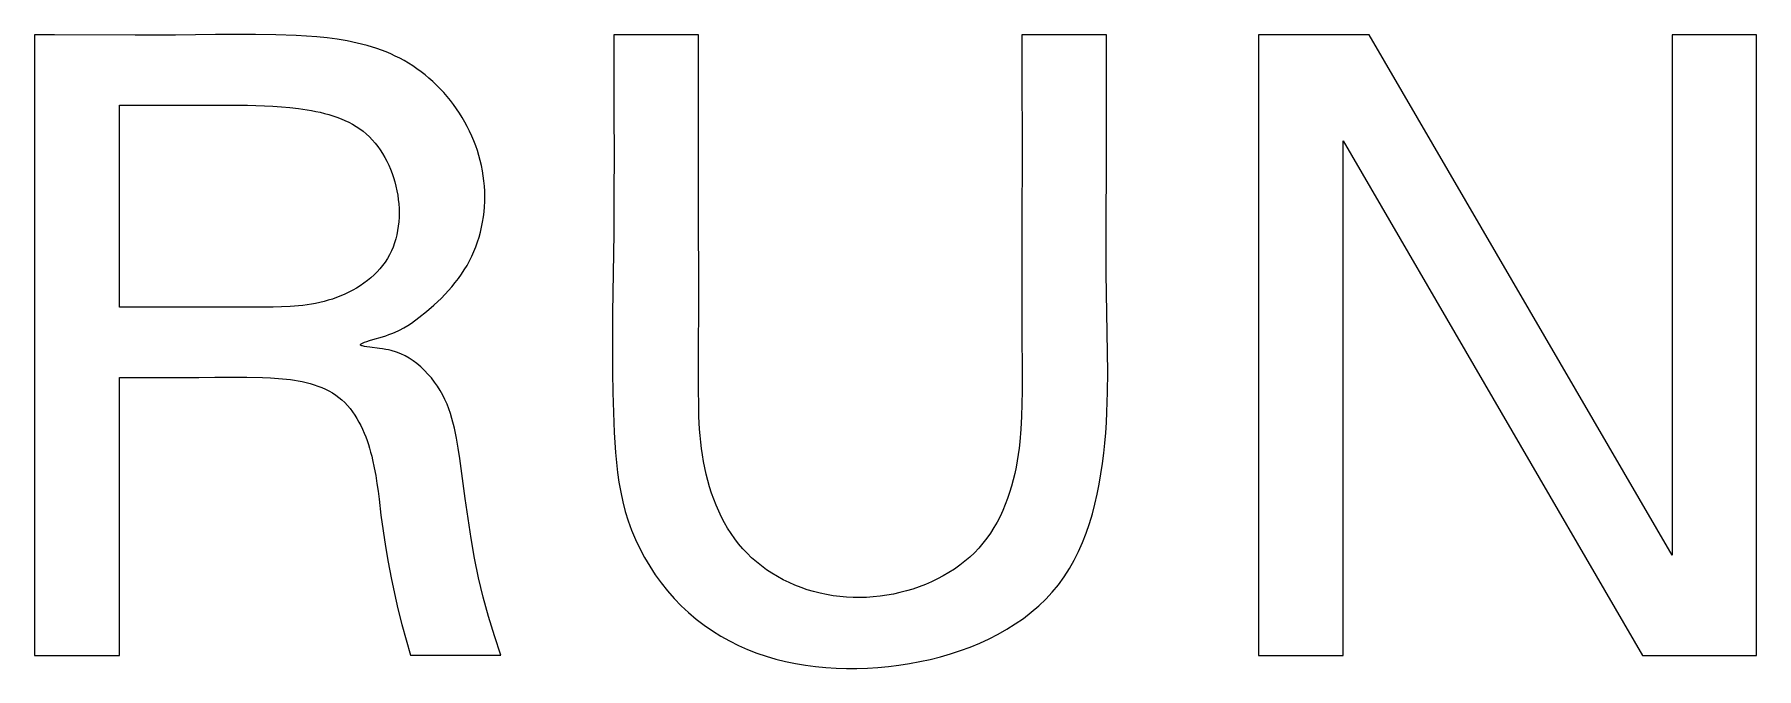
# Model space of a CAD drawing. Extents: x 430 to 1632, y -19 to 271.
# Drawn here: x 1230.46 to 1236.01, y 158.26 to 160.3 of the extents above; entities that cross this region are included whole.
import ezdxf

# ---------------------------------------------------------------- set-up
doc = ezdxf.new("R2010")
doc.units = 0
doc.header["$LTSCALE"] = 5
doc.header["$MEASUREMENT"] = 0
doc.layers.get('0').update_dxf_attribs({"linetype": 'CONTINUOUS'})

msp = doc.modelspace()

# ---------------------------------------------------------------- linework, layer by layer
at = {"linetype": 'Continuous'}
for p, q in [((1230.4571, 160.3024), (1230.4571, 158.3024)), ((1230.522, 160.3023), (1230.4571, 160.3024)), ((1230.7817, 160.3017), (1230.522, 160.3023)), ((1232.5974, 160.3024), (1232.3239, 160.3024)), ((1232.5973, 159.8924), (1232.5974, 160.3024)), ((1233.6392, 160.3024), (1233.6393, 160.2204)), ((1233.9114, 160.3024), (1233.6392, 160.3024)), ((1233.9116, 160.0462), (1233.9114, 160.3024)), ((1234.4018, 160.3024), (1234.4018, 158.3024)), ((1234.7576, 160.3024), (1234.4018, 160.3024)), ((1235.7342, 158.6255), (1234.7576, 160.3024)), ((1235.7342, 160.3024), (1235.7342, 158.6255)), ((1236.0064, 160.3024), (1235.7342, 160.3024)), ((1236.0064, 158.3024), (1236.0064, 160.3024)), ((1233.6393, 160.2204), (1233.6394, 159.8924)), ((1230.7307, 159.425), (1230.7307, 160.0756)), ((1230.7307, 160.0756), (1230.8958, 160.0755)), ((1233.9115, 159.9181), (1233.9116, 160.0462)), ((1234.674, 158.3024), (1234.674, 159.9608)), ((1234.674, 159.9608), (1235.6392, 158.3024)), ((1232.5974, 159.7284), (1232.5973, 159.8924)), ((1233.6394, 159.8924), (1233.6393, 159.7284)), ((1233.6393, 159.7284), (1233.6388, 159.4825)), ((1230.7307, 158.3024), (1230.7307, 159.1982)), ((1230.7307, 159.1982), (1230.8846, 159.198)), ((1230.4571, 158.3024), (1230.7307, 158.3024)), ((1231.669, 158.3038), (1231.9596, 158.3038)), ((1234.4018, 158.3024), (1234.674, 158.3024)), ((1235.6392, 158.3024), (1236.0064, 158.3024))]:
    msp.add_line(p, q, dxfattribs=at)
for points in [[(1231.5788, 159.3296), (1231.5893, 159.3329), (1231.5993, 159.3363), (1231.6087, 159.3397), (1231.6174, 159.3432), (1231.6333, 159.3504), (1231.6474, 159.3578), (1231.6603, 159.3655), (1231.6724, 159.3737), (1231.6961, 159.3912), (1231.7203, 159.4105), (1231.7444, 159.4315), (1231.7683, 159.4541), (1231.7913, 159.4783), (1231.8023, 159.4909), (1231.813, 159.5039), (1231.8233, 159.5173), (1231.8331, 159.5309), (1231.8423, 159.5449), (1231.851, 159.5592), (1231.859, 159.5739), (1231.8665, 159.5888), (1231.8733, 159.6039), (1231.8795, 159.6193), (1231.8851, 159.6349), (1231.8901, 159.6507), (1231.8944, 159.6667), (1231.8982, 159.6829), (1231.9014, 159.6991), (1231.904, 159.7155), (1231.906, 159.732), (1231.9074, 159.7486), (1231.9082, 159.7652), (1231.9084, 159.7818), (1231.908, 159.7985), (1231.9071, 159.8151), (1231.9055, 159.8317), (1231.9034, 159.8483), (1231.9007, 159.8647), (1231.8975, 159.8811), (1231.8937, 159.8974), (1231.8893, 159.9135), (1231.8844, 159.9295), (1231.8789, 159.9453), (1231.8729, 159.9609), (1231.8663, 159.9764), (1231.8593, 159.9916), (1231.8518, 160.0066), (1231.8438, 160.0213), (1231.8354, 160.0358), (1231.8265, 160.05), (1231.8172, 160.0639), (1231.8074, 160.0775), (1231.7973, 160.0908), (1231.7867, 160.1037), (1231.7758, 160.1163), (1231.7645, 160.1285), (1231.7528, 160.1404), (1231.7408, 160.1518), (1231.7285, 160.1628), (1231.7159, 160.1734), (1231.703, 160.1835), (1231.6897, 160.1932), (1231.6762, 160.2024), (1231.6625, 160.2111), (1231.6485, 160.2193), (1231.6342, 160.227), (1231.6198, 160.2342), (1231.6051, 160.2409), (1231.5902, 160.2472), (1231.5599, 160.2584), (1231.5289, 160.268), (1231.4974, 160.2761), (1231.4653, 160.2828), (1231.4329, 160.2883), (1231.4001, 160.2926), (1231.3672, 160.2961), (1231.3341, 160.2987), (1231.301, 160.3006), (1231.235, 160.3028), (1231.1697, 160.3037), (1231.1049, 160.3037), (1231.0403, 160.3032), (1230.9758, 160.3024), (1230.9113, 160.3019), (1230.8465, 160.3017), (1230.7817, 160.3017)], [(1232.3239, 160.3024), (1232.3241, 160.1742), (1232.3245, 160.046), (1232.3248, 159.9179), (1232.3246, 159.7898), (1232.3237, 159.6618), (1232.3203, 159.4061)], [(1230.8958, 160.0755), (1230.9509, 160.0756), (1231.006, 160.0759), (1231.0611, 160.0761), (1231.1161, 160.0758), (1231.1435, 160.0754), (1231.1708, 160.0748), (1231.1981, 160.0739), (1231.2255, 160.0726), (1231.253, 160.0707), (1231.2806, 160.0683), (1231.3085, 160.065), (1231.3224, 160.0631), (1231.3364, 160.061), (1231.3504, 160.0586), (1231.3643, 160.0558), (1231.3781, 160.0528), (1231.3919, 160.0495), (1231.4054, 160.0457), (1231.4188, 160.0416), (1231.432, 160.0371), (1231.445, 160.0321), (1231.4577, 160.0267), (1231.4701, 160.0208), (1231.4821, 160.0144), (1231.4938, 160.0074), (1231.5051, 159.9999), (1231.516, 159.9917), (1231.5264, 159.983), (1231.5364, 159.9737), (1231.5459, 159.9639), (1231.5549, 159.9535), (1231.5635, 159.9427), (1231.5716, 159.9314), (1231.5792, 159.9197), (1231.5863, 159.9075), (1231.5929, 159.8951), (1231.599, 159.8823), (1231.6047, 159.8692), (1231.6098, 159.8558), (1231.6144, 159.8422), (1231.6185, 159.8284), (1231.6221, 159.8145), (1231.6251, 159.8003), (1231.6276, 159.7861), (1231.6296, 159.7718), (1231.631, 159.7575), (1231.6319, 159.7431), (1231.6322, 159.7288), (1231.6319, 159.7145), (1231.631, 159.7003), (1231.6295, 159.6862), (1231.6274, 159.6723), (1231.6246, 159.6585), (1231.6213, 159.645), (1231.6173, 159.6317), (1231.6126, 159.6187), (1231.6073, 159.6061), (1231.6013, 159.5938), (1231.5946, 159.5818), (1231.5872, 159.5703), (1231.5792, 159.5592), (1231.5705, 159.5486), (1231.5612, 159.5383), (1231.5513, 159.5286), (1231.5409, 159.5192), (1231.5301, 159.5104), (1231.5188, 159.5019), (1231.5071, 159.494), (1231.4951, 159.4864), (1231.4827, 159.4794), (1231.47, 159.4728), (1231.4571, 159.4666), (1231.444, 159.461), (1231.4307, 159.4558), (1231.4173, 159.4511), (1231.4038, 159.4469), (1231.3903, 159.4431), (1231.3767, 159.4398), (1231.3631, 159.437), (1231.3495, 159.4345), (1231.3358, 159.4324), (1231.3222, 159.4307), (1231.3085, 159.4293), (1231.2948, 159.4281), (1231.281, 159.4272), (1231.2536, 159.4259), (1231.2261, 159.4252), (1231.171, 159.4246), (1231.116, 159.4245), (1231.0609, 159.4246), (1230.9509, 159.425)], [(1232.3203, 159.4061), (1232.3197, 159.2781), (1232.3201, 159.214), (1232.3211, 159.1498), (1232.3228, 159.0855), (1232.3254, 159.021), (1232.3295, 158.9566), (1232.3325, 158.9245), (1232.3362, 158.8926), (1232.3407, 158.8608), (1232.3463, 158.8292), (1232.3531, 158.7979), (1232.361, 158.7669), (1232.3704, 158.7362), (1232.3813, 158.7059), (1232.3938, 158.6761), (1232.4077, 158.6468), (1232.423, 158.6181), (1232.4397, 158.5901), (1232.4577, 158.5628), (1232.477, 158.5364), (1232.4974, 158.5109), (1232.519, 158.4864), (1232.5416, 158.4629), (1232.5652, 158.4407), (1232.5898, 158.4197), (1232.6153, 158.4), (1232.6417, 158.3816), (1232.6688, 158.3647), (1232.6967, 158.3491), (1232.7253, 158.3349), (1232.7546, 158.3219), (1232.7845, 158.3103), (1232.815, 158.3), (1232.846, 158.2909), (1232.8775, 158.283), (1232.9094, 158.2763), (1232.9417, 158.2708), (1232.9744, 158.2665), (1233.0073, 158.2633), (1233.0406, 158.2612), (1233.074, 158.2603), (1233.1076, 158.2604), (1233.1414, 158.2615), (1233.1752, 158.2637), (1233.2091, 158.2669), (1233.243, 158.2711), (1233.2767, 158.2763), (1233.3102, 158.2826), (1233.3435, 158.2899), (1233.3764, 158.2982), (1233.4089, 158.3076), (1233.4409, 158.3181), (1233.4723, 158.3296), (1233.5031, 158.3422), (1233.5331, 158.356), (1233.5622, 158.3708), (1233.5905, 158.3868), (1233.6178, 158.4039), (1233.6441, 158.4221), (1233.6692, 158.4415), (1233.6931, 158.462), (1233.7157, 158.4837), (1233.737, 158.5066), (1233.7568, 158.5306), (1233.7751, 158.5558), (1233.792, 158.5822), (1233.8074, 158.6095), (1233.8216, 158.6378), (1233.8345, 158.6669), (1233.8461, 158.6968), (1233.8566, 158.7274), (1233.866, 158.7586), (1233.8744, 158.7903), (1233.8818, 158.8225), (1233.8883, 158.855), (1233.8939, 158.8878), (1233.8987, 158.9208), (1233.9028, 158.954), (1233.9062, 158.9871), (1233.909, 159.0202), (1233.9112, 159.0532), (1233.9129, 159.086), (1233.915, 159.1509), (1233.9156, 159.2153), (1233.9152, 159.2791), (1233.9128, 159.4062), (1233.9107, 159.5334), (1233.9104, 159.6614), (1233.9115, 159.9181)], [(1233.6388, 159.4825), (1233.6388, 159.4005), (1233.6392, 159.3184), (1233.6398, 159.2364), (1233.6398, 159.1544), (1233.6392, 159.1135), (1233.638, 159.0726), (1233.6358, 159.0317), (1233.6323, 158.9909), (1233.63, 158.9704), (1233.6273, 158.9499), (1233.624, 158.9294), (1233.6202, 158.9089), (1233.6159, 158.8885), (1233.611, 158.8681), (1233.6055, 158.8479), (1233.5995, 158.8279), (1233.5928, 158.8082), (1233.5854, 158.7887), (1233.5773, 158.7695), (1233.5686, 158.7507), (1233.5591, 158.7324), (1233.5489, 158.7145), (1233.5379, 158.6971), (1233.5261, 158.6803), (1233.5135, 158.6641), (1233.5001, 158.6486), (1233.4859, 158.6337), (1233.4709, 158.6195), (1233.4551, 158.606), (1233.4387, 158.5932), (1233.4216, 158.5811), (1233.404, 158.5697), (1233.3858, 158.559), (1233.367, 158.549), (1233.3478, 158.5398), (1233.3281, 158.5313), (1233.3081, 158.5236), (1233.2877, 158.5166), (1233.267, 158.5104), (1233.246, 158.505), (1233.2248, 158.5004), (1233.2034, 158.4965), (1233.1819, 158.4935), (1233.1603, 158.4912), (1233.1386, 158.4897), (1233.1169, 158.4891), (1233.0952, 158.4893), (1233.0736, 158.4904), (1233.0521, 158.4922), (1233.0307, 158.495), (1233.0095, 158.4986), (1232.9886, 158.503), (1232.9679, 158.5083), (1232.9475, 158.5143), (1232.9275, 158.5212), (1232.9078, 158.5289), (1232.8886, 158.5374), (1232.8697, 158.5466), (1232.8514, 158.5566), (1232.8335, 158.5673), (1232.8162, 158.5788), (1232.7995, 158.591), (1232.7835, 158.6038), (1232.768, 158.6174), (1232.7533, 158.6317), (1232.7393, 158.6466), (1232.726, 158.6622), (1232.7135, 158.6784), (1232.7018, 158.6952), (1232.6908, 158.7125), (1232.6805, 158.7303), (1232.6709, 158.7486), (1232.662, 158.7673), (1232.6537, 158.7865), (1232.6461, 158.8059), (1232.6391, 158.8257), (1232.6328, 158.8457), (1232.627, 158.866), (1232.6218, 158.8864), (1232.6172, 158.907), (1232.6131, 158.9278), (1232.6096, 158.9485), (1232.6066, 158.9693), (1232.604, 158.9901), (1232.602, 159.0109), (1232.6004, 159.0316), (1232.5984, 159.0726), (1232.5975, 159.1135), (1232.597, 159.1544), (1232.5969, 159.2363), (1232.5973, 159.3184), (1232.5977, 159.4005), (1232.5977, 159.4825), (1232.5974, 159.7284)], [(1230.9509, 159.425), (1230.8958, 159.4251), (1230.7307, 159.425)], [(1231.5376, 159.2959), (1231.5285, 159.2971), (1231.5206, 159.2984), (1231.5142, 159.2998), (1231.5117, 159.3005), (1231.5098, 159.3013), (1231.5083, 159.3021), (1231.5075, 159.303), (1231.5073, 159.3039), (1231.5076, 159.3049), (1231.5086, 159.3059), (1231.5101, 159.307), (1231.5146, 159.3093), (1231.5208, 159.3118), (1231.5285, 159.3144), (1231.5373, 159.3172), (1231.5471, 159.3202), (1231.5788, 159.3296)], [(1231.9596, 158.3038), (1231.9392, 158.3656), (1231.9203, 158.4277), (1231.9115, 158.4589), (1231.9032, 158.4902), (1231.8954, 158.5216), (1231.8882, 158.553), (1231.8754, 158.6162), (1231.8643, 158.6798), (1231.8544, 158.7437), (1231.8453, 158.808), (1231.8365, 158.8726), (1231.8275, 158.9376), (1231.8227, 158.9702), (1231.8172, 159.0027), (1231.8106, 159.0347), (1231.8025, 159.0663), (1231.7978, 159.0818), (1231.7925, 159.0972), (1231.7866, 159.1123), (1231.78, 159.1271), (1231.7728, 159.1417), (1231.7648, 159.156), (1231.756, 159.1699), (1231.7464, 159.1835), (1231.7361, 159.1967), (1231.7252, 159.2093), (1231.7137, 159.2212), (1231.7018, 159.2325), (1231.6896, 159.2428), (1231.6771, 159.2523), (1231.6645, 159.2608), (1231.6516, 159.2682), (1231.638, 159.2747), (1231.6233, 159.2803), (1231.6071, 159.285), (1231.5982, 159.287), (1231.5889, 159.2888), (1231.5789, 159.2905), (1231.5685, 159.292), (1231.5376, 159.2959)], [(1230.8846, 159.198), (1230.9359, 159.1981), (1230.9872, 159.1984), (1231.0386, 159.1988), (1231.0899, 159.199), (1231.1412, 159.1988), (1231.1924, 159.1979), (1231.2179, 159.197), (1231.2435, 159.1955), (1231.2691, 159.1932), (1231.2818, 159.1917), (1231.2946, 159.1898), (1231.3074, 159.1876), (1231.3202, 159.1851), (1231.333, 159.1821), (1231.3457, 159.1787), (1231.3582, 159.1749), (1231.3706, 159.1707), (1231.3827, 159.1659), (1231.3946, 159.1607), (1231.4061, 159.1549), (1231.4173, 159.1486), (1231.428, 159.1417), (1231.4383, 159.1341), (1231.4481, 159.126), (1231.4574, 159.1173), (1231.4661, 159.108), (1231.4744, 159.0982), (1231.4821, 159.0879), (1231.4895, 159.0772), (1231.4963, 159.0661), (1231.5028, 159.0547), (1231.5088, 159.0431), (1231.5144, 159.0312), (1231.5196, 159.0191), (1231.5245, 159.007), (1231.529, 158.9947), (1231.5331, 158.9824), (1231.537, 158.97), (1231.5405, 158.9576), (1231.5438, 158.9451), (1231.5468, 158.9326), (1231.5522, 158.9075), (1231.5567, 158.8823), (1231.5607, 158.857), (1231.5642, 158.8316), (1231.5674, 158.8061), (1231.5736, 158.7551), (1231.5804, 158.7042), (1231.5882, 158.6535), (1231.5968, 158.6029), (1231.6065, 158.5525), (1231.617, 158.5023), (1231.6286, 158.4524), (1231.6411, 158.4026), (1231.6546, 158.3531), (1231.669, 158.3038)]]:
    msp.add_lwpolyline(points, dxfattribs=at)

doc.saveas('drawing.dxf')
